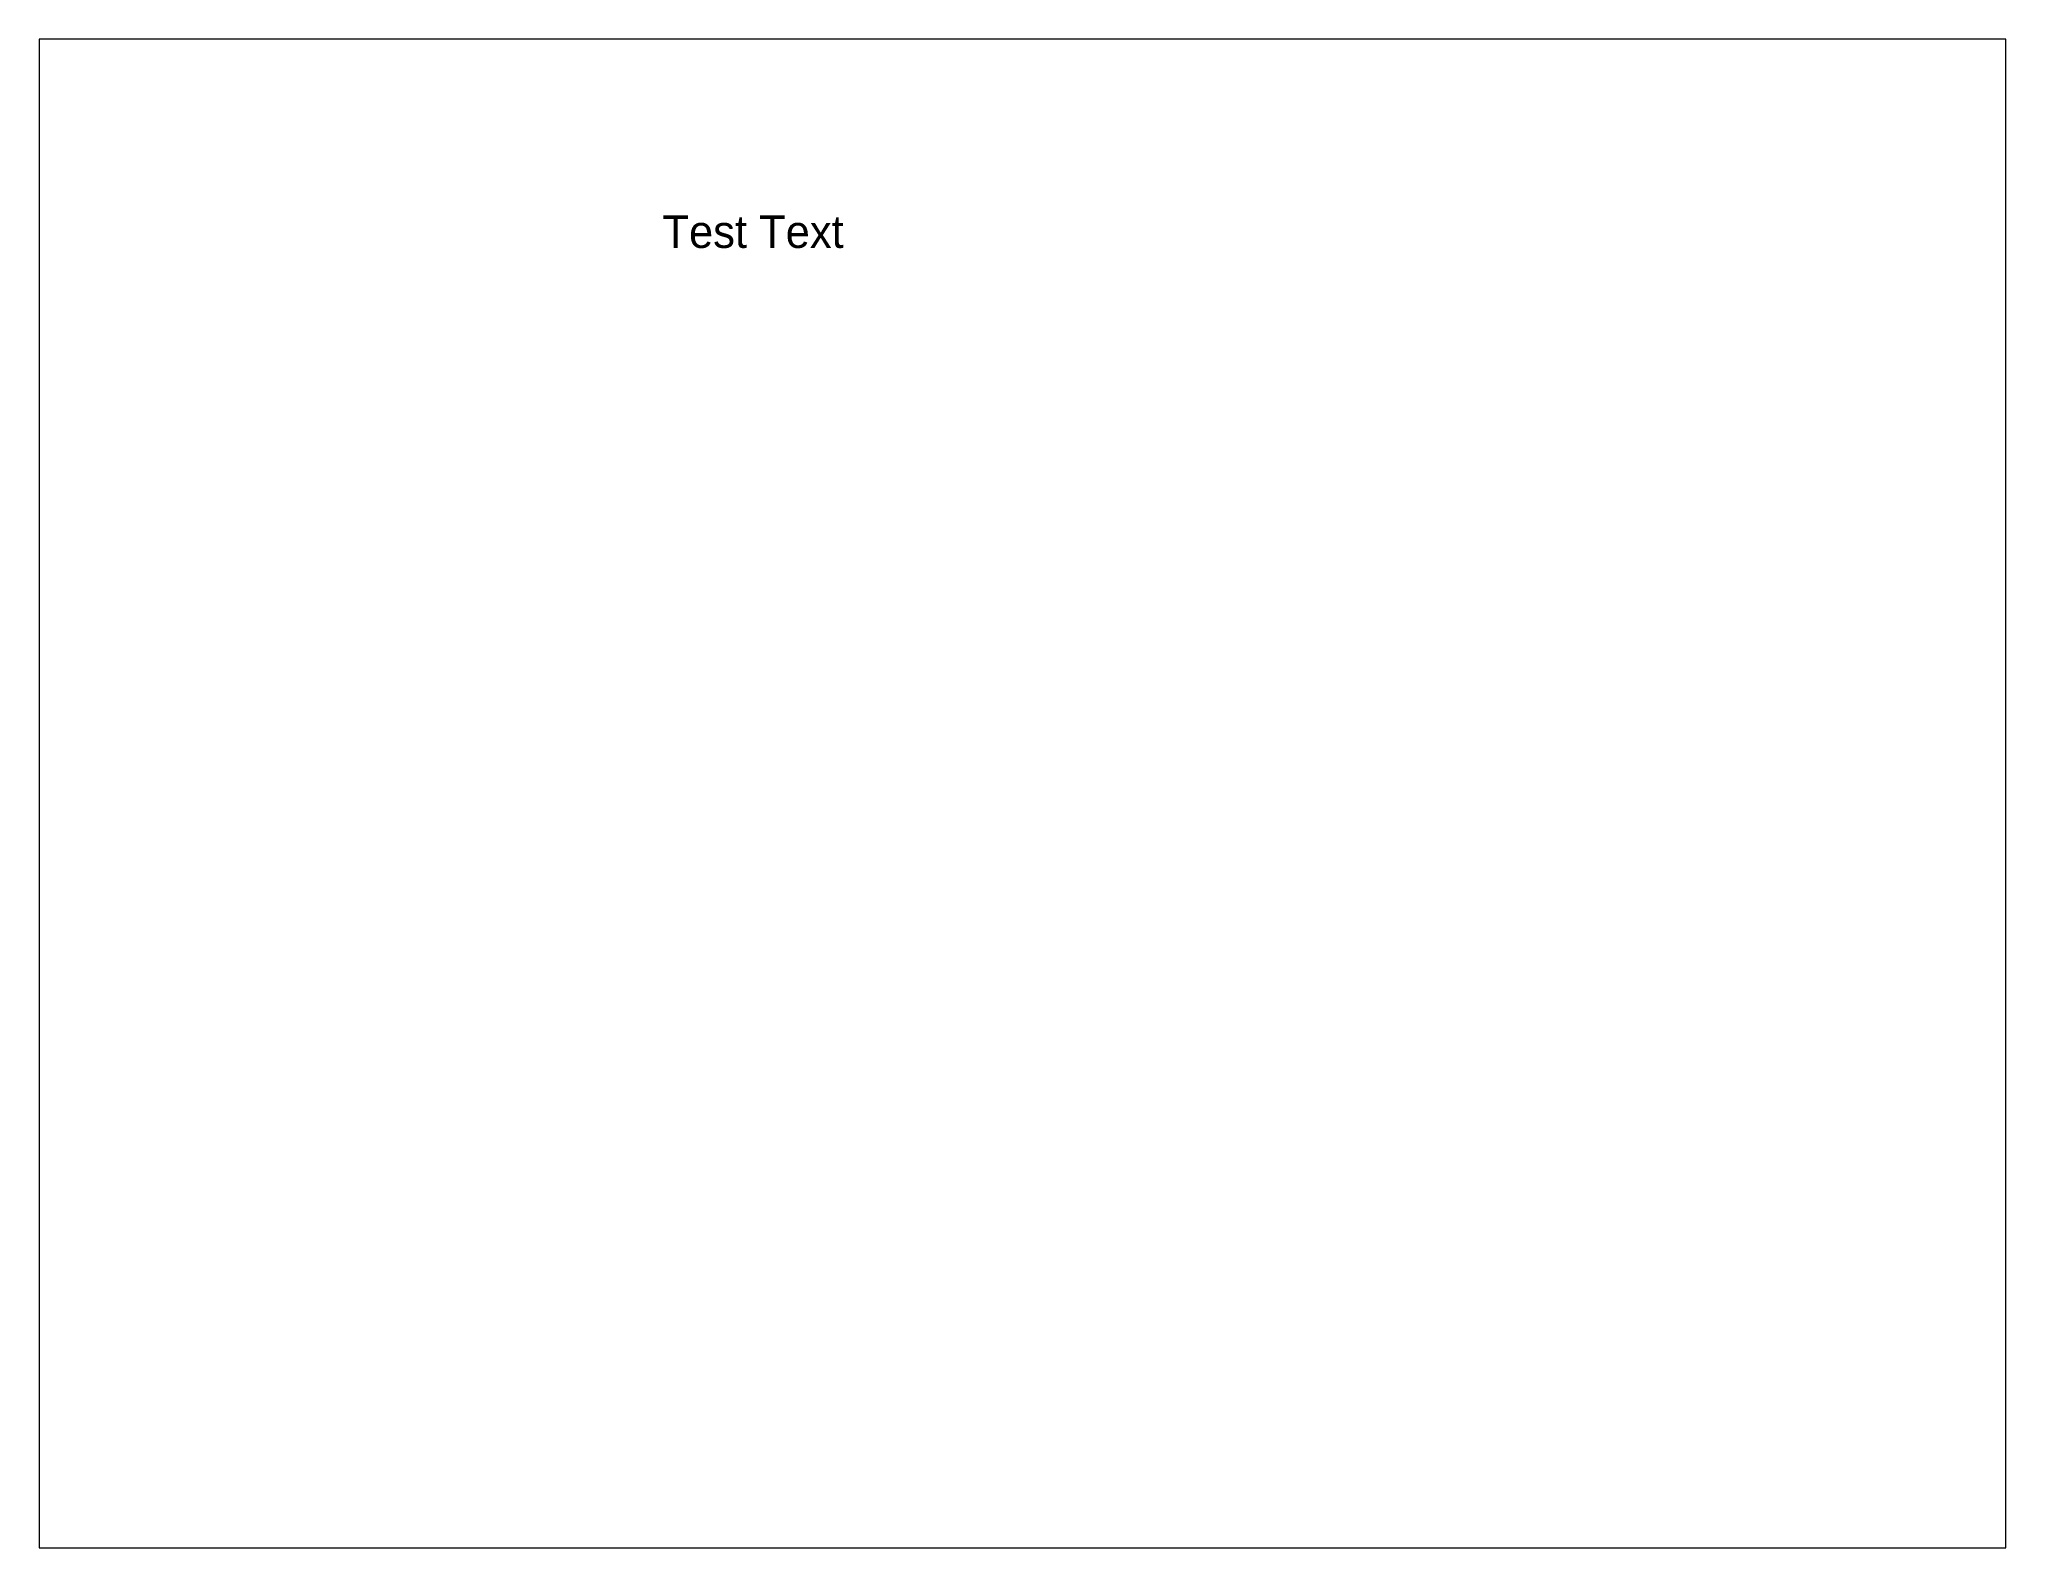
# Paper-space layout 'Layout1' of a CAD drawing. Header units: inches. Extents: x 1.08 to 9.68, y 0.82 to 7.42.
# The model-space entities are those that its viewports show. They can reach past a viewport. Long polylines and large blocks are cut down to what shows.
import ezdxf

# ---------------------------------------------------------------- set-up
doc = ezdxf.new("R2010")
doc.units = ezdxf.units.IN
doc.header["$MEASUREMENT"] = 0

msp = doc.modelspace()

# ---------------------------------------------------------------- texts
at = {"insert": (3.786, 8.056), "char_height": 0.2, "width": 1.785, "attachment_point": 1}
msp.add_mtext('Test Text', dxfattribs=at)

psp = doc.layouts.get("Layout1")

# ---------------------------------------------------------------- viewports
at = {"layer": '0'}
psp.add_viewport(center=(5.375, 4.125), size=(8.6, 6.6), view_center_point=(6, 4.5), view_height=9.278631, dxfattribs=at)

doc.saveas('drawing.dxf')
